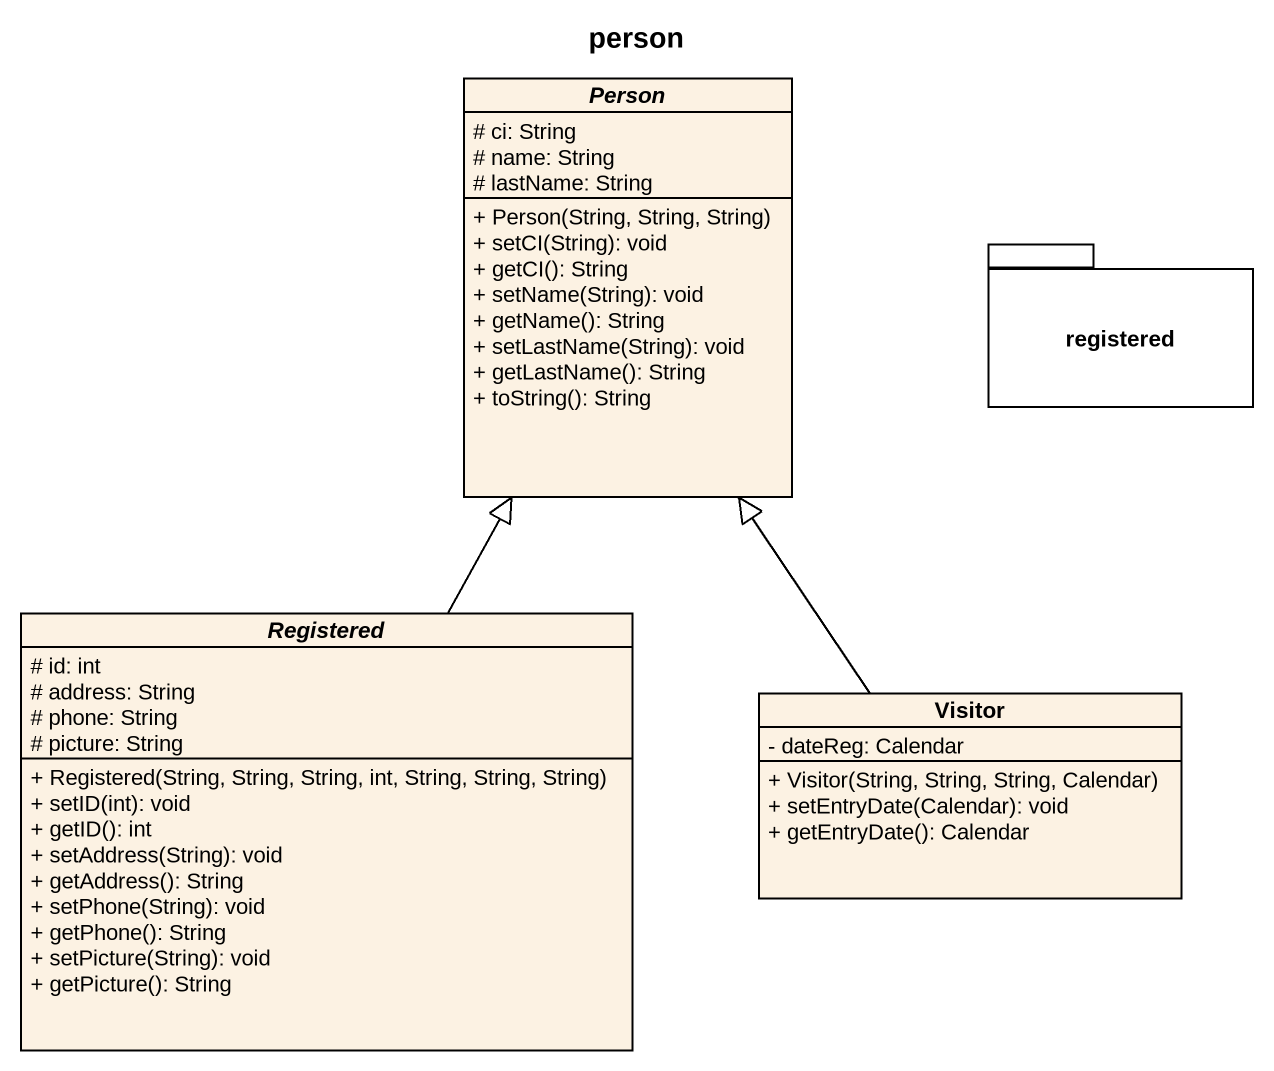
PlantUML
@startuml
title person
hide circle
hide empty members
skinparam classAttributeIconSize 0
abstract class "Person" as Person_ {
  # ci: String
  # name: String
  # lastName: String
  + Person(String, String, String)
  + setCI(String): void
  + getCI(): String
  + setName(String): void
  + getName(): String
  + setLastName(String): void
  + getLastName(): String
  + toString(): String
}
package registered {
}
abstract class Registered {
  # id: int
  # address: String
  # phone: String
  # picture: String
  + Registered(String, String, String, int, String, String, String)
  + setID(int): void
  + getID(): int
  + setAddress(String): void
  + getAddress(): String
  + setPhone(String): void
  + getPhone(): String
  + setPicture(String): void
  + getPicture(): String
}
class Visitor {
  - dateReg: Calendar
  + Visitor(String, String, String, Calendar)
  + setEntryDate(Calendar): void
  + getEntryDate(): Calendar
}
Registered -up-|> Person_
Visitor -up-|> Person_
@enduml
